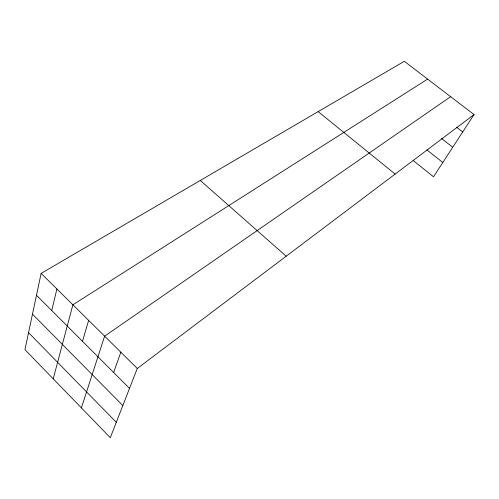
<?xml version="1.0" encoding="UTF-8"?>
<svg xmlns="http://www.w3.org/2000/svg" width="499" height="499" viewBox="0 0 499 499"><rect width="100%" height="100%" fill="white"/><g stroke="black" fill="none" stroke-linecap="round" stroke-linejoin="round"><path stroke-width="0.75" d="M41.13 273.383L24.95 349.649L110.291 437.692L137.287 368.474L474.05 114.577L404.327 61.308L41.13 273.383L137.287 368.474M51.759 310.553L56.898 288.977M53.225 378.822L72.891 304.795L427.612 79.098M82.491 341.316L88.647 320.377M81.393 407.876L104.628 336.176L450.622 96.675M113.622 372.479L120.839 352.207M474.05 114.577L433.5 176.777L413.191 160.522M456.666 127.276L462.716 131.961M441.484 138.454L452.736 147.261M426.944 149.931L442.813 162.493M318.162 111.626L395.133 174.07M200.28 180.457L286.195 256.205M36.489 295.265L129.515 388.397M32.479 314.158L122.823 405.556M28.562 332.627L116.292 422.291"/></g></svg>
